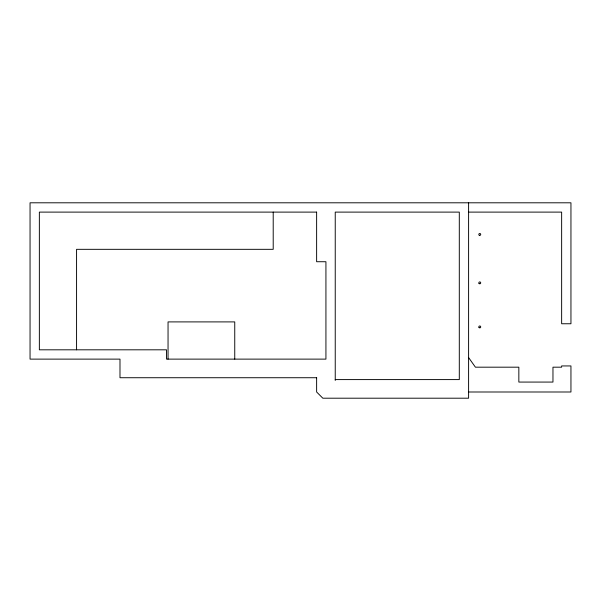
<?xml version="1.0" encoding="UTF-8"?>
<svg xmlns="http://www.w3.org/2000/svg" width="601" height="601" viewBox="0 0 601 601"><rect width="100%" height="100%" fill="white"/><g stroke="black" fill="none" stroke-linecap="round" stroke-linejoin="round"><path stroke-width="0.9" d="M468.6 212.108L561.642 212.108L561.642 323.759L570.95 323.759L570.95 202.8L30.05 202.8L30.05 359.12L119.99 359.12L119.99 377.728L316.629 377.728M335.238 379.592L459.299 379.592L459.299 212.108L335.238 212.108L335.238 380.433M468.6 391.995L570.95 391.995L570.95 365.941L561.642 365.941L561.642 367.181L552.965 367.181L552.965 382.071L518.843 382.071L518.843 367.181L475.406 367.181L468.6 357.565M468.6 202.8L468.6 398.2L322.827 398.2L316.629 391.995L316.629 377.383M273.207 212.108L273.207 249.325L76.575 249.325L76.575 349.812M234.751 359.12L234.751 321.903L168.047 321.903L168.047 359.12M316.629 212.108L39.358 212.108L39.358 349.812L166.515 349.812L166.515 359.12L325.93 359.12L325.93 261.728L316.629 261.728L316.629 212.108M479.095 327.598A0.947 0.947 0 0 0 480.68 327.169A0.947 0.947 0 0 0 479.523 326.005A0.947 0.947 0 0 0 479.095 327.598M479.095 283.537A0.947 0.947 0 0 0 480.68 283.109A0.947 0.947 0 0 0 479.523 281.952A0.947 0.947 0 0 0 479.095 283.537M479.29 235.261A0.947 0.947 0 0 0 480.717 234.435A0.947 0.947 0 0 0 479.29 233.616A0.947 0.947 0 0 0 479.29 235.261"/></g></svg>
